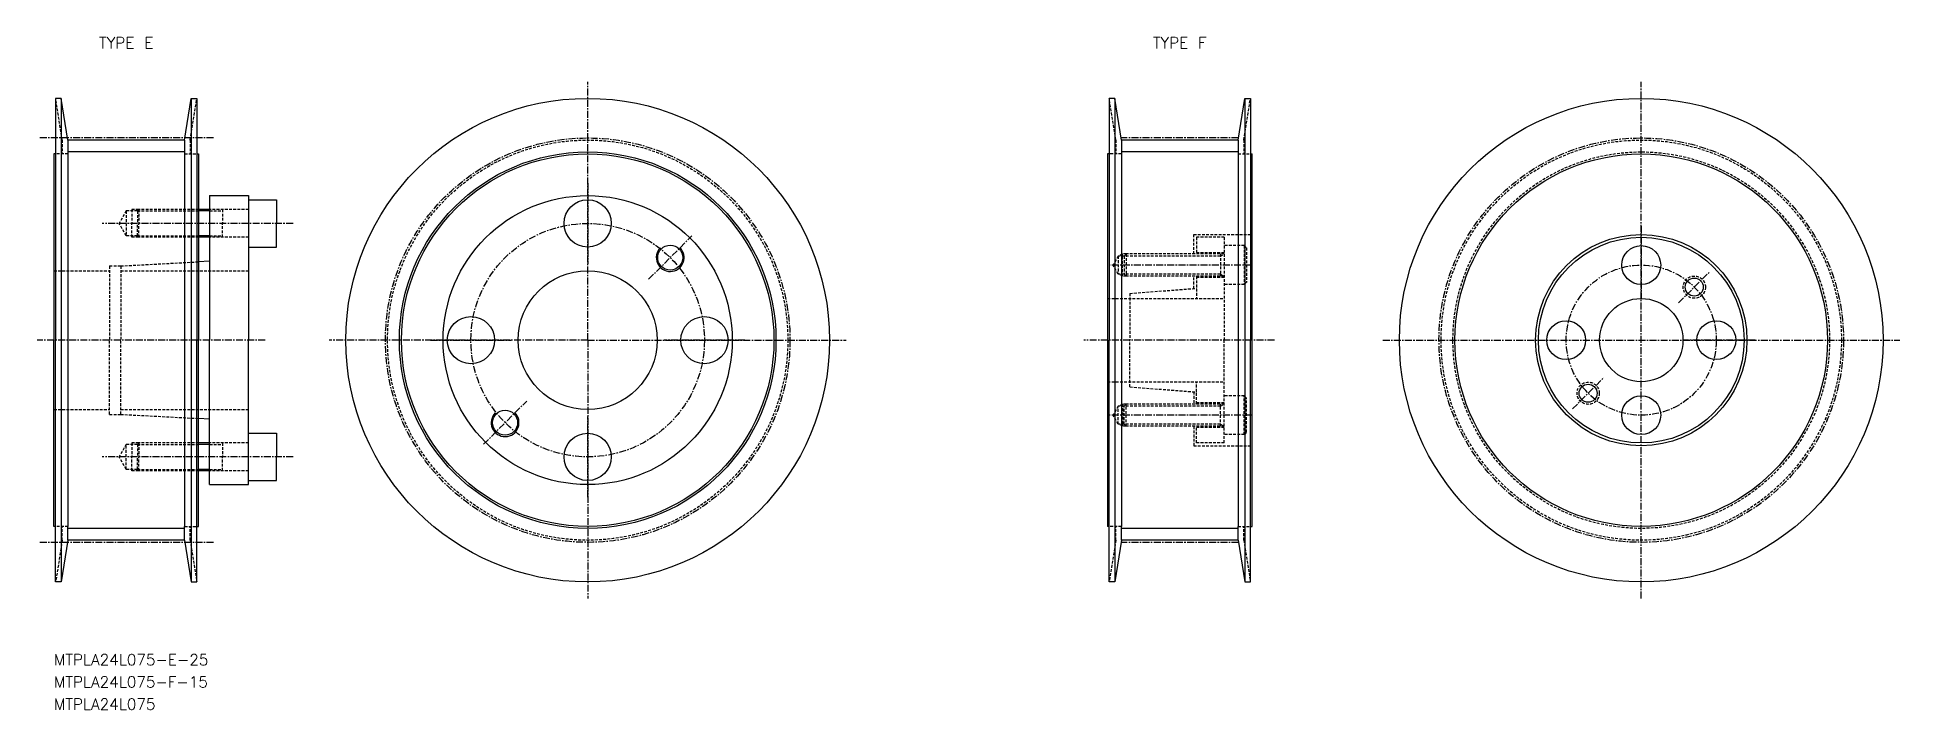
# Model space of a CAD drawing. Extents: x -41 to 294, y 45 to 166.
import ezdxf
from ezdxf.enums import TextEntityAlignment as Align

# ---------------------------------------------------------------- set-up
doc = ezdxf.new("R2010")
doc.units = 0
doc.linetypes.add('CENTER', pattern=[2, 1.25, -0.25, 0.25, -0.25])
doc.linetypes.add('DASHED', pattern=[0.75, 0.5, -0.25])
doc.layers.get('0').update_dxf_attribs({"linetype": 'CONTINUOUS'})
doc.layers.add('CENTER', color=1, linetype='CENTER')
doc.styles.add('MISUMI', font='txt.shx')

msp = doc.modelspace()

# ---------------------------------------------------------------- linework, layer by layer
at = {"color": 3, "linetype": 'DASHED'}
for p, q in [((-36.31, 147.6), (-37.51, 155.1)), ((-13.31, 147.6), (-12.11, 155.1)), ((153.19, 147.6), (151.99, 155.1)), ((176.19, 147.6), (177.39, 155.1)), ((-36.31, 147.6), (-36.31, 145.1)), ((-13.31, 147.6), (-13.31, 145.1)), ((153.19, 147.6), (153.19, 145.1)), ((176.19, 147.6), (176.19, 145.1)), ((-35.31, 145.1), (-37.51, 145.1)), ((-14.31, 145.1), (-12.11, 145.1)), ((154.19, 145.1), (151.99, 145.1)), ((175.19, 145.1), (177.39, 145.1)), ((-24.81, 134.85), (-26.11, 132.6)), ((-24.81, 134.85), (-24.81, 130.35)), ((-22.81, 134.85), (-24.81, 134.85)), ((-23.81, 135.1), (-23.81, 132.6)), ((-22.56, 135.1), (-23.81, 135.1)), ((-22.56, 135.1), (-22.81, 134.85)), ((-22.81, 134.85), (-11.81, 134.85)), ((-22.81, 134.85), (-22.81, 132.6)), ((-11.81, 135.1), (-22.56, 135.1)), ((-22.56, 135.1), (-22.56, 132.6)), ((-2.81, 135.1), (-9.81, 135.1)), ((-9.81, 134.85), (-7.48, 134.85)), ((-7.48, 135.1), (-7.48, 132.6)), ((-24.81, 130.35), (-26.11, 132.6)), ((-23.81, 130.1), (-23.81, 132.6)), ((-22.81, 130.35), (-22.81, 132.6)), ((-22.56, 130.1), (-22.56, 132.6)), ((-7.48, 130.1), (-7.48, 132.6)), ((-22.81, 130.35), (-24.81, 130.35)), ((-22.56, 130.1), (-23.81, 130.1)), ((-22.81, 130.35), (-11.81, 130.35)), ((-22.56, 130.1), (-22.81, 130.35)), ((-11.81, 130.1), (-22.56, 130.1)), ((-9.81, 130.35), (-7.48, 130.35)), ((-2.81, 130.1), (-9.81, 130.1)), ((167.19, 130.6), (177.69, 130.6)), ((167.19, 127.1), (167.19, 130.6)), ((172.69, 130.1), (167.69, 130.1)), ((167.69, 130.1), (167.69, 127.1)), ((172.69, 130.1), (172.69, 111.6)), ((176.29, 128.6), (172.69, 128.6)), ((176.29, 128.6), (176.29, 121.6)), ((176.29, 128.6), (176.69, 128.2)), ((176.69, 128.2), (176.69, 122)), ((-37.81, 124.1), (-27.81, 124.1)), ((-27.81, 124.95), (-27.81, 111.6)), ((-27.81, 124.95), (-25.81, 124.95)), ((-25.81, 124.95), (-11.81, 125.69)), ((-25.81, 124.95), (-25.81, 111.6)), ((-25.81, 124.1), (-2.81, 124.1)), ((153.62, 126.72), (152.69, 125.1)), ((153.62, 123.48), (152.69, 125.1)), ((153.62, 126.72), (153.62, 123.48)), ((154.69, 126.72), (153.62, 126.72)), ((154.41, 127.1), (153.76, 126.72)), ((154.41, 123.1), (154.41, 127.1)), ((155.06, 127.1), (154.41, 127.1)), ((154.69, 126.72), (155.06, 127.1)), ((171.99, 126.72), (154.69, 126.72)), ((154.69, 126.72), (154.69, 123.48)), ((172.69, 127.1), (155.06, 127.1)), ((155.06, 127.1), (155.06, 123.1)), ((172.69, 127.3), (167.69, 127.3)), ((171.99, 127.1), (171.99, 123.1)), ((171.99, 126.72), (172.64, 127.1)), ((154.69, 123.48), (153.62, 123.48)), ((154.41, 123.1), (153.76, 123.48)), ((155.06, 123.1), (154.41, 123.1)), ((171.99, 123.48), (154.69, 123.48)), ((155.06, 123.1), (154.69, 123.48)), ((172.69, 123.1), (155.06, 123.1)), ((155.69, 120.01), (167.69, 120.92)), ((167.19, 120.89), (167.19, 123.1)), ((167.69, 123.1), (167.69, 119.1)), ((172.69, 122.9), (167.69, 122.9)), ((171.99, 123.48), (172.64, 123.1)), ((176.29, 121.6), (172.69, 121.6)), ((176.29, 121.6), (176.69, 122)), ((151.69, 119.1), (172.69, 119.1)), ((155.69, 120.01), (155.69, 111.6)), ((-27.81, 98.25), (-27.81, 111.6)), ((-25.81, 98.25), (-25.81, 111.6)), ((155.69, 103.19), (155.69, 111.6)), ((172.69, 93.1), (172.69, 111.6)), ((151.69, 104.1), (172.69, 104.1)), ((167.69, 100.1), (167.69, 104.1)), ((155.69, 103.19), (167.69, 102.27)), ((167.19, 102.31), (167.19, 100.1)), ((176.29, 101.6), (172.69, 101.6)), ((176.29, 94.6), (176.29, 101.6)), ((176.29, 101.6), (176.69, 101.2)), ((176.69, 95), (176.69, 101.2)), ((-37.81, 99.1), (-27.81, 99.1)), ((-27.81, 98.25), (-25.81, 98.25)), ((-25.81, 99.1), (-2.81, 99.1)), ((-25.81, 98.25), (-11.81, 97.51)), ((153.62, 99.72), (152.69, 98.1)), ((153.62, 96.48), (152.69, 98.1)), ((153.62, 96.48), (153.62, 99.72)), ((154.69, 99.72), (153.62, 99.72)), ((154.41, 100.1), (153.76, 99.72)), ((154.41, 100.1), (154.41, 96.1)), ((155.06, 100.1), (154.41, 100.1)), ((155.06, 100.1), (154.69, 99.72)), ((171.99, 99.72), (154.69, 99.72)), ((154.69, 96.48), (154.69, 99.72)), ((172.69, 100.1), (155.06, 100.1)), ((155.06, 96.1), (155.06, 100.1)), ((172.69, 100.3), (167.69, 100.3)), ((171.99, 96.1), (171.99, 100.1)), ((171.99, 99.72), (172.64, 100.1)), ((154.69, 96.48), (153.62, 96.48)), ((154.41, 96.1), (153.76, 96.48)), ((155.06, 96.1), (154.41, 96.1)), ((171.99, 96.48), (154.69, 96.48)), ((154.69, 96.48), (155.06, 96.1)), ((172.69, 96.1), (155.06, 96.1)), ((167.19, 96.1), (167.19, 92.6)), ((167.69, 93.1), (167.69, 96.1)), ((172.69, 95.9), (167.69, 95.9)), ((171.99, 96.48), (172.64, 96.1)), ((176.29, 94.6), (172.69, 94.6)), ((176.29, 94.6), (176.69, 95)), ((-24.81, 92.85), (-26.11, 90.6)), ((-24.81, 88.35), (-26.11, 90.6)), ((-24.81, 88.35), (-24.81, 92.85)), ((-22.81, 92.85), (-24.81, 92.85)), ((-22.56, 93.1), (-23.81, 93.1)), ((-23.81, 93.1), (-23.81, 90.6)), ((-23.81, 88.1), (-23.81, 90.6)), ((-22.56, 93.1), (-22.81, 92.85)), ((-22.81, 92.85), (-11.81, 92.85)), ((-22.81, 92.85), (-22.81, 90.6)), ((-22.81, 88.35), (-22.81, 90.6)), ((-11.81, 93.1), (-22.56, 93.1)), ((-22.56, 93.1), (-22.56, 90.6)), ((-22.56, 88.1), (-22.56, 90.6)), ((-2.81, 93.1), (-9.81, 93.1)), ((-9.81, 92.85), (-7.48, 92.85)), ((-7.48, 93.1), (-7.48, 90.6)), ((-7.48, 88.1), (-7.48, 90.6)), ((167.19, 92.6), (177.69, 92.6)), ((172.69, 93.1), (167.69, 93.1)), ((-22.81, 88.35), (-24.81, 88.35)), ((-22.56, 88.1), (-23.81, 88.1)), ((-22.81, 88.35), (-11.81, 88.35)), ((-22.56, 88.1), (-22.81, 88.35)), ((-11.81, 88.1), (-22.56, 88.1)), ((-9.81, 88.35), (-7.48, 88.35)), ((-2.81, 88.1), (-9.81, 88.1)), ((-35.31, 78.1), (-37.51, 78.1)), ((-36.31, 75.6), (-36.31, 78.1)), ((-14.31, 78.1), (-12.11, 78.1)), ((-13.31, 75.6), (-13.31, 78.1)), ((154.19, 78.1), (151.99, 78.1)), ((153.19, 75.6), (153.19, 78.1)), ((175.19, 78.1), (177.39, 78.1)), ((176.19, 75.6), (176.19, 78.1)), ((-36.31, 75.6), (-37.51, 68.1)), ((-13.31, 75.6), (-12.11, 68.1)), ((153.19, 75.6), (151.99, 68.1)), ((176.19, 75.6), (177.39, 68.1))]:
    msp.add_line(p, q, dxfattribs=at)
at = {"color": 7, "linetype": 'CONTINUOUS'}
for p, q in [((-37.51, 155.1), (-37.51, 145.1)), ((-36.51, 155.1), (-37.51, 155.1)), ((-36.51, 155.1), (-36.51, 68.1)), ((-35.31, 147.6), (-36.51, 155.1)), ((-14.31, 147.6), (-13.11, 155.1)), ((-13.11, 155.1), (-13.11, 68.1)), ((-13.11, 155.1), (-12.11, 155.1)), ((-12.11, 155.1), (-12.11, 145.1)), ((151.99, 155.1), (151.99, 145.1)), ((152.99, 155.1), (151.99, 155.1)), ((152.99, 155.1), (152.99, 68.1)), ((154.19, 147.6), (152.99, 155.1)), ((175.19, 147.6), (176.39, 155.1)), ((176.39, 155.1), (176.39, 68.1)), ((176.39, 155.1), (177.39, 155.1)), ((177.39, 155.1), (177.39, 145.1)), ((-14.31, 147.6), (-35.31, 147.6)), ((-35.31, 147.6), (-35.31, 145.1)), ((-14.31, 147.6), (-14.31, 145.1)), ((175.19, 147.6), (154.19, 147.6)), ((154.19, 147.6), (154.19, 145.1)), ((175.19, 147.6), (175.19, 145.1)), ((-37.81, 145.1), (-37.81, 111.6)), ((-37.51, 145.1), (-37.81, 145.1)), ((-37.51, 145.1), (-37.51, 111.6)), ((-35.31, 145.1), (-35.31, 78.1)), ((-14.31, 145.1), (-14.31, 78.1)), ((-12.11, 145.1), (-12.11, 111.6)), ((-12.11, 145.1), (-11.81, 145.1)), ((-11.81, 145.1), (-11.81, 135.1)), ((151.69, 145.1), (151.69, 78.1)), ((151.99, 145.1), (151.69, 145.1)), ((151.99, 145.1), (151.99, 111.6)), ((154.19, 145.1), (154.19, 78.1)), ((175.19, 145.1), (175.19, 78.1)), ((177.39, 145.1), (177.39, 111.6)), ((177.39, 145.1), (177.69, 145.1)), ((177.69, 78.1), (177.69, 145.1)), ((-9.81, 137.6), (-2.81, 137.6)), ((-9.81, 137.6), (-9.81, 135.1)), ((-2.81, 137.6), (-2.81, 136.85)), ((-11.81, 135.1), (-11.81, 130.1)), ((-9.81, 135.1), (-11.81, 135.1)), ((-9.81, 135.1), (-9.81, 130.1)), ((-2.81, 136.85), (-2.81, 128.35)), ((-2.81, 136.85), (2.19, 136.85)), ((2.19, 136.85), (2.19, 132.6)), ((2.19, 128.35), (2.19, 132.6)), ((-11.81, 130.1), (-11.81, 125.69)), ((-9.81, 130.1), (-11.81, 130.1)), ((-9.81, 130.1), (-9.81, 125.8)), ((-2.81, 128.35), (-2.81, 111.6)), ((-2.81, 128.35), (2.19, 128.35)), ((-9.81, 125.8), (-11.81, 125.69)), ((-11.81, 125.69), (-11.81, 111.6)), ((-9.81, 125.8), (-9.81, 111.6)), ((-37.81, 78.1), (-37.81, 111.6)), ((-37.51, 78.1), (-37.51, 111.6)), ((-12.11, 78.1), (-12.11, 111.6)), ((-11.81, 97.51), (-11.81, 111.6)), ((-9.81, 97.4), (-9.81, 111.6)), ((-2.81, 94.85), (-2.81, 111.6)), ((151.99, 78.1), (151.99, 111.6)), ((177.39, 78.1), (177.39, 111.6)), ((-11.81, 93.1), (-11.81, 97.51)), ((-9.81, 97.4), (-11.81, 97.51)), ((-9.81, 93.1), (-9.81, 97.4)), ((-2.81, 86.35), (-2.81, 94.85)), ((-2.81, 94.85), (2.19, 94.85)), ((2.19, 94.85), (2.19, 90.6)), ((-11.81, 88.1), (-11.81, 93.1)), ((-9.81, 93.1), (-11.81, 93.1)), ((-9.81, 88.1), (-9.81, 93.1)), ((2.19, 86.35), (2.19, 90.6)), ((-11.81, 78.1), (-11.81, 88.1)), ((-9.81, 88.1), (-11.81, 88.1)), ((-9.81, 85.6), (-9.81, 88.1)), ((-9.81, 85.6), (-2.81, 85.6)), ((-2.81, 86.35), (2.19, 86.35)), ((-2.81, 85.6), (-2.81, 86.35)), ((-37.51, 78.1), (-37.81, 78.1)), ((-37.51, 68.1), (-37.51, 78.1)), ((-35.31, 75.6), (-35.31, 78.1)), ((-14.31, 75.6), (-14.31, 78.1)), ((-12.11, 68.1), (-12.11, 78.1)), ((-12.11, 78.1), (-11.81, 78.1)), ((151.99, 78.1), (151.69, 78.1)), ((151.99, 68.1), (151.99, 78.1)), ((154.19, 75.6), (154.19, 78.1)), ((175.19, 75.6), (175.19, 78.1)), ((177.39, 68.1), (177.39, 78.1)), ((177.39, 78.1), (177.69, 78.1)), ((-35.31, 75.6), (-36.51, 68.1)), ((-14.31, 75.6), (-35.31, 75.6)), ((-14.31, 75.6), (-13.11, 68.1)), ((154.19, 75.6), (152.99, 68.1)), ((175.19, 75.6), (154.19, 75.6)), ((175.19, 75.6), (176.39, 68.1)), ((-36.51, 68.1), (-37.51, 68.1)), ((-13.11, 68.1), (-12.11, 68.1)), ((152.99, 68.1), (151.99, 68.1)), ((176.39, 68.1), (177.39, 68.1))]:
    msp.add_line(p, q, dxfattribs=at)
at = {"color": 3, "linetype": 'CONTINUOUS'}
for p, q in [((-14.31, 145.47), (-35.31, 145.47)), ((175.19, 145.47), (154.19, 145.47)), ((-14.31, 77.73), (-35.31, 77.73)), ((175.19, 77.73), (154.19, 77.73))]:
    msp.add_line(p, q, dxfattribs=at)
at = {"color": 3}
for p, q in [((-9.81, 134.85), (-11.81, 134.85)), ((-9.81, 130.35), (-11.81, 130.35)), ((-9.81, 92.85), (-11.81, 92.85)), ((-9.81, 88.35), (-11.81, 88.35))]:
    msp.add_line(p, q, dxfattribs=at)
at = {"color": 7, "linetype": 'CONTINUOUS'}
for centre, radius in [((58.19, 111.6), 43.5), ((247.69, 111.6), 43.5), ((58.19, 111.6), 33.5), ((247.69, 111.6), 33.5), ((58.19, 111.6), 26), ((58.19, 111.6), 26), ((58.19, 132.6), 4.25), ((73.03, 126.45), 2.25), ((247.69, 111.6), 19), ((247.69, 111.6), 18.5), ((247.69, 125.1), 3.5), ((58.19, 111.6), 12.5), ((257.23, 121.14), 1.62), ((247.69, 111.6), 7.5), ((37.19, 111.6), 4.25), ((79.19, 111.6), 4.25), ((234.19, 111.6), 3.5), ((261.19, 111.6), 3.5), ((238.14, 102.05), 1.62), ((247.69, 98.1), 3.5), ((43.34, 96.75), 2.25), ((58.19, 90.6), 4.25)]:
    msp.add_circle(centre, radius, dxfattribs=at)
at = {"color": 3, "linetype": 'DASHED'}
for centre, radius in [((58.19, 111.6), 36), ((247.69, 111.6), 36), ((247.69, 111.6), 33.87), ((257.23, 121.14), 2), ((238.14, 102.05), 2)]:
    msp.add_circle(centre, radius, dxfattribs=at)
at = {"color": 3}
msp.add_circle((58.19, 111.6), 33.87, dxfattribs=at)
for centre in [(73.03, 126.45), (43.34, 96.75)]:
    msp.add_arc(centre, 2.5, 135, 47, dxfattribs=at)
at = {"layer": 'CENTER', "color": 1, "linetype": 'CENTER'}
for p, q in [((58.19, 111.6), (58.19, 158.1)), ((247.69, 65.1), (247.69, 158.1)), ((-9.11, 147.98), (-40.51, 147.98)), ((175.25, 147.98), (154.12, 147.98)), ((58.19, 139.85), (58.19, 125.35)), ((5.19, 132.6), (-29.11, 132.6)), ((247.69, 132.1), (247.69, 119.1)), ((69.15, 122.56), (76.92, 130.34)), ((177.69, 125.1), (151.69, 125.1)), ((254.4, 118.32), (260.06, 123.97)), ((0.19, 111.6), (-40.81, 111.6)), ((58.19, 111.6), (11.69, 111.6)), ((29.94, 111.6), (44.44, 111.6)), ((58.19, 111.6), (104.69, 111.6)), ((58.19, 111.6), (58.19, 65.1)), ((86.44, 111.6), (71.94, 111.6)), ((181.73, 111.6), (147.41, 111.6)), ((201.19, 111.6), (294.19, 111.6)), ((227.19, 111.6), (240.19, 111.6)), ((268.19, 111.6), (255.19, 111.6)), ((235.31, 99.22), (240.97, 104.88)), ((247.69, 91.1), (247.69, 104.1)), ((39.45, 92.86), (47.23, 100.64)), ((58.19, 83.35), (58.19, 97.85)), ((177.69, 98.1), (151.69, 98.1)), ((5.19, 90.6), (-29.11, 90.6)), ((-9.11, 75.21), (-40.51, 75.21)), ((175.25, 75.21), (154.12, 75.21))]:
    msp.add_line(p, q, dxfattribs=at)
for centre, radius in [((58.19, 111.6), 36.38), ((247.69, 111.6), 36.38), ((58.19, 111.6), 21), ((247.69, 111.6), 13.5)]:
    msp.add_circle(centre, radius, dxfattribs=at)

# ---------------------------------------------------------------- texts
at = {"color": 7, "linetype": 'CONTINUOUS', "style": 'MISUMI'}
for s, p in [('TYPE E', (-24.81, 165.1)), ('TYPE F', (164.69, 165.1))]:
    msp.add_text(s, height=2, dxfattribs=at).set_placement(p, align=Align.MIDDLE_CENTER)
for s, p in [('MTPLA24L075-E-25', (-37.81, 53.1)), ('MTPLA24L075-F-15', (-37.81, 49.1)), ('MTPLA24L075', (-37.81, 45.1))]:
    msp.add_text(s, height=2, dxfattribs=at).set_placement(p)

doc.saveas('drawing.dxf')
